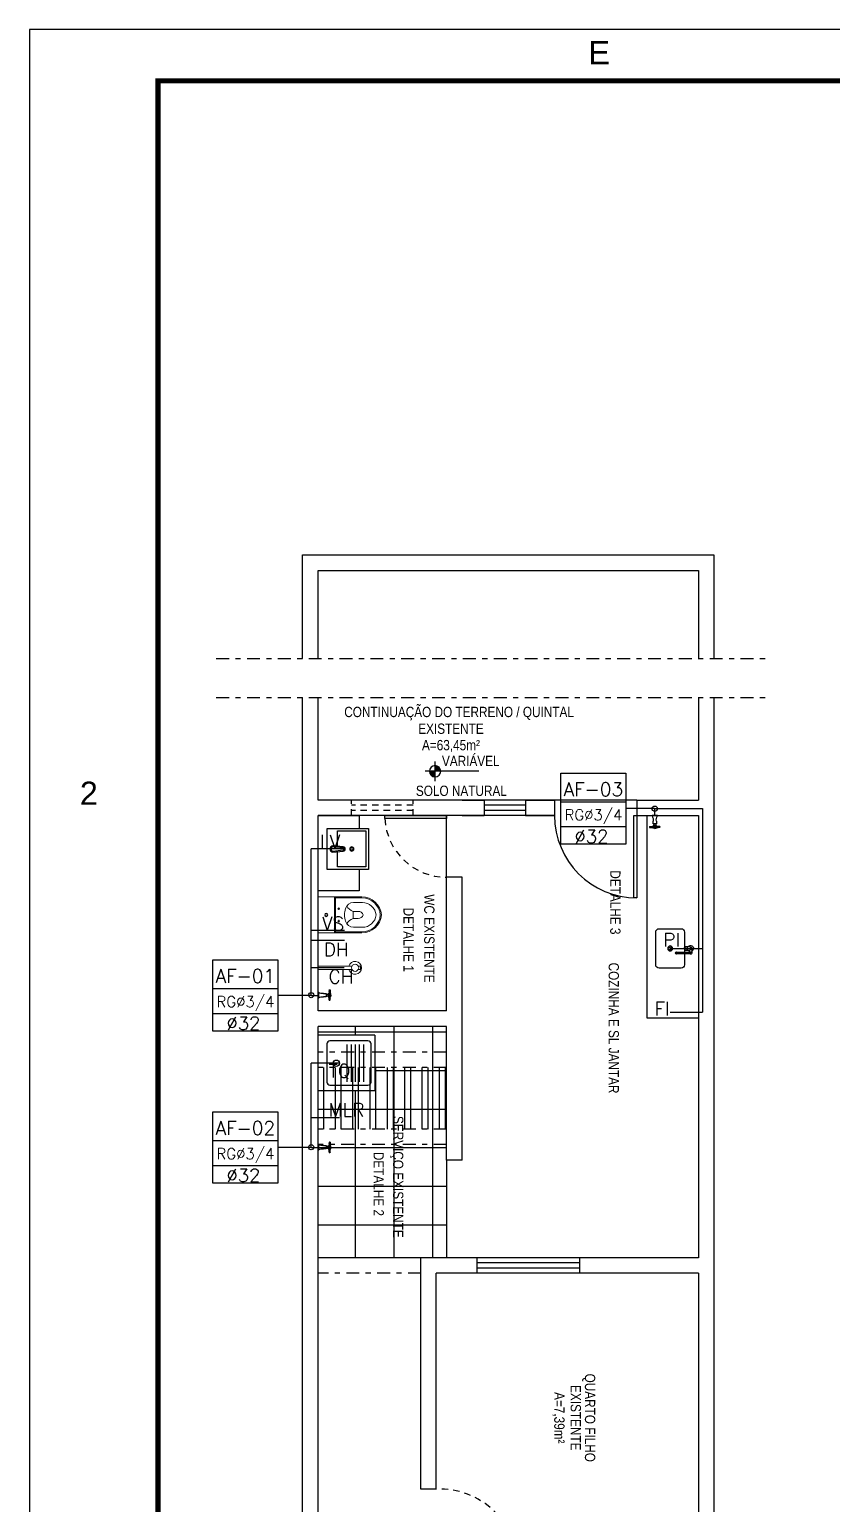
# Model space of a CAD drawing. Extents: x -210 to -126, y -135 to 724.
# Drawn here: x -210.13 to -194.51, y 695.03 to 723.71 of the extents above; entities that cross this region are included whole.
import ezdxf
from ezdxf.enums import TextEntityAlignment as Align

# ---------------------------------------------------------------- set-up
doc = ezdxf.new("R2010")
doc.units = 0
doc.header["$MEASUREMENT"] = 0
for name, pattern in [('CONTINU', [0]), ('DASHDOT2', [0.5, 0.25, -0.125, 0, -0.125]), ('HIDDEN2', [0.1875, 0.125, -0.0625])]:
    doc.linetypes.add(name, pattern=pattern)
doc.layers.get('0').update_dxf_attribs({"linetype": 'CONTINUOUS'})
for name, color, linetype in [('02', 8, 'CONTINUOUS'), ('A-PEN-B', 5, 'CONTINUOUS'), ('AF', 5, 'CONTINUOUS'), ('DIVERSOS', 1, 'CONTINUOUS'), ('E-txt-g', 3, 'CONTINUOUS'), ('HIDRO 01', 4, 'CONTINUOUS'), ('MOB', 251, 'CONTINUOUS'), ("PRANCHA - PROJETU'S", 7, 'CONTINUOUS'), ('Prumadas_L', 1, 'CONTINUOUS'), ('Prumadas_Q', 3, 'CONTINUOUS'), ('Prumadas_T', 2, 'CONTINUOUS')]:
    doc.layers.add(name, color=color, linetype=linetype)
doc.layers.add('E-Lay-9', color=9, linetype='CONTINUOUS', lineweight=9)
doc.layers.add('E-Txt-W', color=7, linetype='CONTINUOUS', lineweight=20)
doc.styles.add('ARIAL', font='arial.ttf', dxfattribs={"height": 2})
doc.styles.add('F2', font='swissc.ttf')
doc.styles.add('REG60', font='romans.shx', dxfattribs={"width": 0.8, "height": 0.15})
doc.styles.add('REG80', font='romans.shx', dxfattribs={"width": 0.8, "height": 0.2})
doc.styles.add('ROMANS', font='romans', dxfattribs={"height": 0.1})

# ---------------------------------------------------------------- blocks, each defined once
blk = doc.blocks.new('TXT-AMB75')
at = {"layer": 'E-txt-g', "style": 'REG80', "width": 0.8, "flags": 8}
blk.add_attdef('TXT', text='', height=0.2, dxfattribs=at).set_placement((0.005, 0.296), align=Align.CENTER)
at = {"layer": 'E-Txt-W', "style": 'REG60', "width": 0.8, "flags": 8}
blk.add_attdef('TXT', text='', height=0.15, dxfattribs=at).set_placement((0.005, 0.027), align=Align.CENTER)
blk = doc.blocks.new('CUBA QUADRADA-flat-4-flat-1')
at = {"layer": 'MOB'}
blk.add_lwpolyline([(0, -0.2), (0.4, -0.2), (0.4, 0.2), (0, 0.2)], close=True, dxfattribs=at)
blk.add_lwpolyline([(0.1, -0.025), (0.1, -0.175), (0.375, -0.175), (0.375, 0.175), (0.1, 0.175), (0.1, 0.025)], dxfattribs=at)
for points in [[(0.155, -0.02), (0.055, -0.03, -1), (0.055, 0.03), (0.155, 0.02, -1)], [(0.155, -0.01), (0.055, -0.02, -1), (0.055, 0.02), (0.155, 0.01, -1)]]:
    blk.add_lwpolyline(points, format="xyb", close=True, dxfattribs=at)
for radius in [0.02, 0.0125]:
    blk.add_circle((0.238, 0), radius, dxfattribs=at)
blk = doc.blocks.new('vaso-s')
at = {"color": 8}
for start, end in [(0, 180), (180, 0)]:
    blk.add_arc((0.08, 0), 0.0143, start, end, dxfattribs=at)
at = {"layer": 'E-Lay-9', "color": 8}
for p, q in [((0, 0.17), (0, 0)), ((0.426, 0.175), (0.005, 0.175)), ((0.16, 0.17), (0.16, 0.17)), ((0.16, 0.17), (0.16, 0)), ((0.426, 0.165), (0.165, 0.165)), ((0.17, 0), (0.17, 0.16)), ((0.213, 0.06), (0.189, 0.06)), ((0.201, 0.048), (0.201, 0.072)), ((0.341, 0.035), (0.341, 0)), ((0.391, 0.035), (0.341, 0.035)), ((0.431, 0.12), (0.346, 0.12)), ((0, -0.17), (0, 0)), ((0.16, -0.17), (0.16, 0)), ((0.17, 0), (0.17, -0.16)), ((0.213, -0.06), (0.189, -0.06)), ((0.201, -0.048), (0.201, -0.072)), ((0.341, -0.035), (0.341, 0)), ((0.391, -0.035), (0.341, -0.035)), ((0.431, -0.12), (0.346, -0.12)), ((0.426, -0.175), (0.005, -0.175)), ((0.16, -0.17), (0.16, -0.17)), ((0.426, -0.165), (0.165, -0.165))]:
    blk.add_line(p, q, dxfattribs=at)
for centre in [(0.201, 0.06), (0.201, -0.06)]:
    blk.add_circle(centre, 0.005, dxfattribs=at)
for centre, radius, start, end in [((0.005, 0.17), 0.005, 90, 180), ((0.155, 0.17), 0.005, 0, 90), ((0.165, 0.17), 0.00495, 180, 270), ((0.165, 0.16), 0.00495, 0, 90), ((0.426, -0.015), 0.19, 4.5281, 90), ((0.426, -0.015), 0.18, 4.7802, 90), ((0.518, -0.015), 0.262, 163.0355, 176.7233), ((0.346, 0.038), 0.0825, 90, 163.0355), ((0.375, 0.136), 0.107, 206.9395, 250.9647), ((0.391, -0.015), 0.05, 17.4576, 90), ((0.431, -0.015), 0.135, 6.3794, 90), ((0.518, 0.015), 0.262, 183.2767, 196.9645), ((0.346, -0.038), 0.0825, 196.9645, 270), ((0.375, -0.136), 0.107, 109.0353, 153.0605), ((0.391, 0.015), 0.05, 270, 342.5424), ((0.426, 0.015), 0.19, 270, 355.4719), ((0.426, 0.015), 0.18, 270, 355.2198), ((0.431, 0.015), 0.135, 270, 353.6206), ((0.005, -0.17), 0.005, 180, 270), ((0.155, -0.17), 0.005, 270, 0), ((0.165, -0.17), 0.00495, 90, 180), ((0.165, -0.16), 0.00495, 270, 0)]:
    blk.add_arc(centre, radius, start, end, dxfattribs=at)
blk = doc.blocks.new('Chuveiro')
at = {"layer": 'E-Lay-9', "color": 8}
for p, q in [((-0.031, 0.016), (-0.36, 0.016)), ((0.051, 0.016), (0.031, 0.016)), ((0.051, 0.016), (0.051, -0.016)), ((-0.031, -0.016), (-0.36, -0.016)), ((0.051, -0.016), (0.031, -0.016))]:
    blk.add_line(p, q, dxfattribs=at)
blk.add_circle((0, 0), 0.0348, dxfattribs=at)
for centre, radius, start, end in [((0, 0), 0.0624, 194.4775, 165.5225), ((0.009, 0), 0.0444, 339.4266, 20.5734)]:
    blk.add_arc(centre, radius, start, end, dxfattribs=at)
blk = doc.blocks.new('NIVEL')
at = {"layer": 'DIVERSOS'}
h = blk.add_hatch(color=7, dxfattribs=at)
h.paths.add_polyline_path([(0, 0.137, 0.414214), (-0.137, 0), (0, 0)])
h.paths.add_polyline_path([(0, 0), (0, -0.137, 0.414214), (0.137, 0)])
at = {"layer": 'DIVERSOS', "color": 7}
for p, q in [((1.067, 0), (-0.242, 0)), ((0, 0.242), (0, -0.242))]:
    blk.add_line(p, q, dxfattribs=at)
blk.add_circle((0, 0), 0.137, dxfattribs=at)
blk = doc.blocks.new('Cuba coz')
at = {"color": 8}
blk.add_line((7.5, -4.5), (7.5, -2.4), dxfattribs=at)
for points in [[(13.4, -6.5), (13.4, -20, 0.414214), (17.4, -24), (44.4, -24, 0.414214), (48.4, -20), (48.4, 20, 0.414214), (44.4, 24), (17.4, 24, 0.414214), (13.4, 20), (13.4, 0.7)], [(6.7, 1.7), (6, 1.7, 0.546464), (4.4, -0.7, -0.10784), (4.5, -1.1), (4.5, -5.5)], [(11.7, 2.5), (8, 2.5, 0.133256), (7.3, 2.3, 0.106756), (6.7, 1.8, 0.082828), (6.3, 1, 0.071352), (6.2, 0, 0.071352), (6.3, -1, 0.082828), (6.7, -1.8, 0.106756), (7.3, -2.3, 0.133256), (8, -2.5), (11.7, -2.5)], [(4.4, -0.7, 0.293273), (6, -1.8), (6.7, -1.8)], [(13.4, -1), (13.4, -4.5, 0.414214)]]:
    blk.add_lwpolyline(points, format="xyb", dxfattribs=at)
for points in [[(11.7, -2.5, 0.133256), (12.4, -2.3, 0.106756), (13, -1.8, 0.082828), (13.3, -1, 0.071352), (13.5, 0, 0.071352), (13.3, 1, 0.082828), (13, 1.8, 0.106756), (12.4, 2.3, 0.133256), (11.7, 2.5, 0.133256), (11.1, 2.3, 0.106756), (10.5, 1.8, 0.082828), (10.1, 1, 0.071352), (10, 0, 0.071352), (10.1, -1, 0.082828), (10.5, -1.8, 0.106756), (11.1, -2.3, 0.133256)], [(12.5, 0.7, 0.133256), (12.3, 0.7, 0.106756), (12.1, 0.5, 0.082828), (12, 0.3, 0.071352), (11.9, 0, 0.071352), (12, -0.3, 0.082828), (12.1, -0.5, 0.106756), (12.3, -0.7, 0.133256), (12.5, -0.8, 0.133256), (12.7, -0.7, 0.106756), (12.8, -0.5, 0.082828), (13, -0.3, 0.071352), (13, 0, 0.071352), (13, 0.3, 0.082828), (12.8, 0.5, 0.106756), (12.7, 0.7, 0.133256)], [(6, -6.5), (23, -6.5, 1), (23, -4.5), (6, -4.5, 1)]]:
    blk.add_lwpolyline(points, format="xyb", close=True, dxfattribs=at)
for radius in [3, 1.75]:
    blk.add_circle((30.9, 0), radius, dxfattribs=at)
for centre, radius, start, end in [((6, 0), 3.5, 45.5847, 244.6231), ((6, -5.5), 1.5, 41.8103, 318.1897), ((6, 0), 3.5, 295.3769, 314.4153), ((23, -5.5), 1.25, 233.1301, 126.8699)]:
    blk.add_arc(centre, radius, start, end, dxfattribs=at)
blk = doc.blocks.new('registro de gaveta')
at = {"layer": 'A-PEN-B'}
blk.add_line((0.067, 0.015), (-0.004, 0.015), dxfattribs=at)
blk.add_circle((0.067, 0.013), 0.025, dxfattribs=at)
at = {"layer": 'HIDRO 01', "color": 4}
for p, q in [((-0.12, 0.024), (-0.12, 0.028)), ((-0.12, 0.013), (-0.12, 0.024)), ((-0.12, 0.002), (-0.12, 0.013)), ((-0.12, -0.002), (-0.12, 0.002)), ((-0.117, 0.062), (-0.117, 0.033)), ((-0.117, 0.018), (-0.117, 0.034)), ((-0.117, 0.018), (-0.117, 0.013)), ((-0.117, 0.013), (-0.117, 0.008)), ((-0.117, 0.008), (-0.117, -0.008)), ((-0.112, 0.063), (-0.116, 0.063)), ((-0.108, 0.063), (-0.112, 0.063)), ((-0.107, 0.062), (-0.107, 0.035)), ((-0.107, 0.018), (-0.107, 0.035)), ((-0.107, 0.013), (-0.107, 0.018)), ((-0.107, 0.008), (-0.107, 0.013)), ((-0.107, 0.008), (-0.107, -0.009)), ((-0.097, 0.023), (-0.097, 0.028)), ((-0.097, 0.013), (-0.097, 0.023)), ((-0.08, 0.021), (-0.097, 0.021)), ((-0.097, 0.003), (-0.097, 0.013)), ((-0.097, -0.002), (-0.097, 0.003)), ((-0.08, 0.002), (-0.097, 0.002)), ((-0.08, 0.013), (-0.08, 0.029)), ((-0.08, 0.029), (-0.054, 0.029)), ((-0.08, -0.003), (-0.08, 0.013)), ((-0.004, 0.039), (0, 0.039)), ((-0.004, 0.013), (-0.004, 0.039)), ((-0.004, -0.013), (-0.004, 0.013)), ((0, 0.013), (0, 0.039)), ((0, -0.013), (0, 0.013)), ((-0.12, -0.002), (-0.12, -0.002)), ((-0.117, -0.036), (-0.117, -0.007)), ((-0.117, -0.01), (-0.117, -0.015)), ((-0.117, -0.015), (-0.117, -0.02)), ((-0.116, -0.037), (-0.112, -0.037)), ((-0.108, -0.037), (-0.112, -0.037)), ((-0.107, -0.036), (-0.107, -0.009)), ((-0.107, -0.015), (-0.107, -0.01)), ((-0.107, -0.02), (-0.107, -0.015)), ((-0.054, -0.003), (-0.08, -0.003)), ((0, -0.013), (-0.004, -0.013))]:
    blk.add_line(p, q, dxfattribs=at)
for points in [[(-0.097, 0.028), (-0.098, 0.028), (-0.1, 0.028), (-0.102, 0.029)], [(-0.097, -0.002), (-0.098, -0.002), (-0.1, -0.002), (-0.102, -0.003)]]:
    blk.add_lwpolyline(points, dxfattribs=at)
at = {"layer": 'HIDRO 01', "color": 4, "extrusion": (0, 0, -1)}
for centre, radius, start, end in [((0.085, 0.013), 0.0395, 359.9957, 20.1363), ((0.121, 0.024), 0.000989, 20.1219, 100.1124), ((0.121, 0.024), 0.000991, 100.0948, 180), ((0.124, 0.034), 0.00681, 181.2368, 236.379), ((0.116, 0.062), 0.00124, 0, 90), ((0.112, 0.044), 0.00495, 0.026, 89.974), ((0.112, 0.037), 0.00495, 270.0183, 359.9819), ((0.112, 0.015), 0.00495, 0.026, 89.974), ((0.112, 0.008), 0.00495, 270.0183, 359.9819), ((0.112, 0.044), 0.00495, 90.0182, 179.9818), ((0.112, 0.037), 0.00495, 180.0183, 269.9819), ((0.112, 0.015), 0.00495, 90.0182, 179.9818), ((0.112, 0.008), 0.00495, 180.0183, 269.9819), ((0.1, 0.035), 0.00681, 282.3599, 360), ((0.041, 0.095), 0.0671, 236.3582, 281.4507), ((0.041, -0.069), 0.0671, 78.5496, 123.642), ((0.124, -0.008), 0.00681, 123.6059, 180), ((0.112, -0.01), 0.00495, 0.026, 89.974), ((0.112, -0.02), 0.00495, 270.0183, 359.9819), ((0.112, -0.01), 0.00495, 90.0182, 179.9818), ((0.112, -0.02), 0.00495, 180.0183, 269.9819), ((0.108, -0.036), 0.00124, 180, 270), ((0.1, -0.009), 0.00681, 359.9998, 77.6433)]:
    blk.add_arc(centre, radius, start, end, dxfattribs=at)
at = {"layer": 'HIDRO 01', "color": 4}
for centre, radius, start, end in [((-0.085, 0.013), 0.0394, 179.994, 200.1389), ((-0.12, 0.028), 0.000125, 123.8845, 179.9151), ((-0.108, 0.062), 0.00124, 359.9989, 90), ((-0.121, 0), 0.00099, 200.1271, 280.0763), ((-0.121, 0), 0.00099, 280.0721, 0.0034), ((-0.12, -0.002), 0.000124, 206.7174, 236.3559), ((-0.116, -0.036), 0.00124, 179.9983, 270)]:
    blk.add_arc(centre, radius, start, end, dxfattribs=at)
blk = doc.blocks.new('ADFSGASDFG')
at = {"layer": "PRANCHA - PROJETU'S", "color": 1}
for p, q in [((360.678, 107.346), (276.578, 107.346)), ((276.578, 107.346), (276.578, 47.946))]:
    blk.add_line(p, q, dxfattribs=at)
at = {"layer": "PRANCHA - PROJETU'S", "color": 4, "const_width": 0.1}
blk.add_lwpolyline([(279.078, 106.346), (359.678, 106.346), (359.678, 48.946), (279.078, 48.946)], close=True, dxfattribs=at)
at = {"layer": "PRANCHA - PROJETU'S", "color": 50, "linetype": 'Continuous', "style": 'ARIAL'}
for s, p in [('E', (287.661, 106.896)), ('2', (277.732, 92.496))]:
    blk.add_text(s, height=0.45, dxfattribs=at).set_placement(p, align=Align.MIDDLE)

msp = doc.modelspace()

# ---------------------------------------------------------------- hatches: boundary and pattern name
at = {"layer": '02'}
h = msp.add_hatch(dxfattribs=at)
h.set_pattern_fill('ANSI37,_O', color=256, scale=6, angle=-45)
h.set_pattern_definition([(360, (-1655.78756, 261.7167), (2e-16, 0.75), []), (90, (-1655.78756, 261.7167), (-0.75, 2e-16), [])])
h.paths.add_polyline_path([(-202.518, 699.825), (-202.488, 699.825), (-202.488, 704.325), (-204.518, 704.325), (-204.518, 704.154), (-203.417, 704.154), (-203.417, 703.07), (-204.518, 703.07), (-204.518, 699.825)])
h.paths.add_polyline_path([(-202.488, 699.825), (-202.018, 699.825), (-202.018, 701.725), (-202.018, 704.325), (-202.488, 704.325)])
at = {"layer": '02', "linetype": 'HIDDEN2'}
h = msp.add_hatch(dxfattribs=at)
h.set_pattern_fill('ANSI32', color=256, scale=0.9, angle=45, style=0)
h.set_pattern_definition([(90, (-1500.17897, 251.04272), (-0.3375, 1e-16), []), (90, (-1500.06647, 251.15522), (-0.3375, 1e-16), [])])
h.paths.add_polyline_path([(-202.018, 702.325), (-202.018, 703.525), (-202.596, 703.525), (-202.738, 703.525), (-202.738, 702.325)])
h.paths.add_polyline_path([(-202.738, 702.325), (-202.738, 703.525), (-203.796, 703.525), (-204.518, 703.525), (-204.518, 702.325)])
h.paths.add_polyline_path([(-203.553, 702.666), (-202.989, 702.666), (-202.989, 703.085), (-203.553, 703.085)], flags=24)
h.paths.add_polyline_path([(-203.959, 703.2), (-203.959, 702.478), (-203.645, 702.478), (-203.645, 703.2)], flags=24)

# ---------------------------------------------------------------- linework, layer by layer
at = {"layer": '02', "linetype": 'Continuous'}
for p, q in [((-204.818, 713.493), (-196.818, 713.493)), ((-204.818, 711.48), (-204.818, 713.493)), ((-196.818, 713.493), (-196.818, 711.48)), ((-204.518, 713.193), (-197.118, 713.193)), ((-204.518, 711.48), (-204.518, 713.193)), ((-197.118, 713.193), (-197.118, 711.48)), ((-204.818, 677.325), (-204.818, 710.718)), ((-204.518, 708.725), (-204.518, 710.718)), ((-197.118, 710.718), (-197.118, 708.725)), ((-196.818, 710.718), (-196.818, 677.325)), ((-203.868, 708.725), (-204.518, 708.725)), ((-201.285, 708.725), (-203.868, 708.725)), ((-201.718, 708.725), (-201.285, 708.725)), ((-201.285, 708.725), (-201.285, 708.425)), ((-200.485, 708.725), (-201.285, 708.725)), ((-200.485, 708.625), (-201.285, 708.625)), ((-199.918, 708.725), (-200.485, 708.725)), ((-200.485, 708.725), (-199.918, 708.725)), ((-200.485, 708.725), (-200.485, 708.425)), ((-199.918, 708.725), (-199.918, 708.425)), ((-198.318, 708.725), (-199.918, 708.725)), ((-198.318, 708.725), (-198.318, 708.425)), ((-198.318, 708.725), (-197.118, 708.725)), ((-204.518, 704.625), (-204.518, 708.425)), ((-203.868, 708.425), (-204.518, 708.425)), ((-201.285, 708.425), (-203.868, 708.425)), ((-202.018, 707.225), (-202.018, 708.425)), ((-201.718, 708.425), (-201.285, 708.425)), ((-200.485, 708.525), (-201.285, 708.525)), ((-200.485, 708.425), (-201.285, 708.425)), ((-199.918, 708.425), (-200.485, 708.425)), ((-200.485, 708.425), (-199.918, 708.425)), ((-198.318, 708.425), (-197.118, 708.425)), ((-197.118, 708.425), (-197.118, 699.825)), ((-202.018, 704.625), (-202.018, 707.225)), ((-201.718, 707.225), (-202.018, 707.225)), ((-201.718, 701.725), (-201.718, 707.225)), ((-202.018, 704.625), (-204.518, 704.625)), ((-204.518, 685.625), (-204.518, 704.325)), ((-202.018, 704.325), (-204.518, 704.325)), ((-202.018, 701.725), (-202.018, 704.325)), ((-201.718, 701.725), (-202.018, 701.725)), ((-202.018, 701.725), (-202.018, 699.825)), ((-202.518, 699.825), (-204.518, 699.825)), ((-201.43, 699.825), (-202.518, 699.825)), ((-202.518, 695.325), (-202.518, 699.825)), ((-201.43, 699.825), (-201.43, 699.525)), ((-199.43, 699.825), (-201.43, 699.825)), ((-199.43, 699.725), (-201.43, 699.725)), ((-199.43, 699.825), (-199.43, 699.525)), ((-197.118, 699.825), (-199.43, 699.825)), ((-201.43, 699.525), (-202.218, 699.525)), ((-202.218, 695.325), (-202.218, 699.525)), ((-199.43, 699.625), (-201.43, 699.625)), ((-199.43, 699.525), (-201.43, 699.525)), ((-197.118, 699.525), (-199.43, 699.525)), ((-197.118, 699.525), (-197.118, 693.725)), ((-202.218, 695.325), (-202.518, 695.325))]:
    msp.add_line(p, q, dxfattribs=at)
at = {"layer": '02', "linetype": 'DASHDOT2'}
for p, q in [((-206.499, 711.48), (-195.708, 711.48)), ((-206.499, 710.718), (-195.708, 710.718)), ((-202.018, 703.825), (-204.518, 703.825)), ((-202.018, 703.525), (-204.518, 703.525)), ((-202.018, 702.325), (-204.518, 702.325)), ((-202.018, 702.025), (-204.518, 702.025)), ((-202.518, 699.825), (-204.518, 699.825)), ((-202.518, 699.525), (-204.518, 699.525)), ((-202.518, 699.525), (-204.518, 699.525))]:
    msp.add_line(p, q, dxfattribs=at)
at = {"layer": '02', "linetype": 'HIDDEN2'}
for p, q in [((-203.868, 708.425), (-203.868, 708.725)), ((-202.668, 708.625), (-203.868, 708.625)), ((-202.668, 708.425), (-202.668, 708.725)), ((-202.668, 708.525), (-203.868, 708.525))]:
    msp.add_line(p, q, dxfattribs=at)
at = {"layer": '02'}
for p, q in [((-203.417, 704.154), (-204.518, 704.154)), ((-203.417, 704.154), (-203.417, 703.07)), ((-203.957, 703.971), (-203.957, 703.246)), ((-203.877, 703.971), (-203.877, 703.246)), ((-203.796, 703.971), (-203.796, 703.246)), ((-203.716, 703.971), (-203.716, 703.246)), ((-203.636, 703.971), (-203.636, 703.246)), ((-203.417, 703.07), (-204.518, 703.07))]:
    msp.add_line(p, q, dxfattribs=at)
msp.add_lwpolyline([(-203.718, 707.375), (-203.718, 706.962), (-204.518, 706.962), (-204.518, 708.425), (-203.718, 708.425), (-203.718, 708.175)], dxfattribs=at)
at = {"layer": '02', "linetype": 'Continuous'}
for points in [[(-202.018, 708.425), (-202.018, 708.365), (-203.218, 708.365), (-203.218, 708.425)], [(-198.318, 708.425), (-198.318, 706.825), (-198.378, 706.825), (-198.378, 708.425)]]:
    msp.add_lwpolyline(points, close=True, dxfattribs=at)
at = {"layer": '02', "linetype": 'CONTINU'}
msp.add_lwpolyline([(-198.118, 704.485), (-198.118, 708.425), (-197.118, 708.425), (-197.118, 704.485)], close=True, dxfattribs=at)
at = {"layer": '02'}
msp.add_lwpolyline([(-204.349, 703.242, 0.414214), (-204.288, 703.182), (-203.548, 703.182, 0.414214), (-203.488, 703.242), (-203.488, 703.983, 0.414214), (-203.548, 704.043), (-204.288, 704.043, 0.414214), (-204.349, 703.983)], format="xyb", close=True, dxfattribs=at)
msp.add_circle((-204.164, 703.608), 0.0614, dxfattribs=at)
at = {"layer": '02', "linetype": 'HIDDEN2'}
for centre, radius, start, end in [((-202.018, 708.427), 1.202, 182.9376, 270), ((-202.159, 693.785), 1.541, 0, 92.1894)]:
    msp.add_arc(centre, radius, start, end, dxfattribs=at)
at = {"layer": '02', "linetype": 'Continuous'}
msp.add_arc((-198.318, 708.425), 1.6, 180, 270, dxfattribs=at)
at = {"layer": 'AF', "linetype": 'Continuous'}
for p, q in [((-197.975, 708.56), (-197.042, 708.56)), ((-197.042, 708.56), (-197.042, 704.604, -9.735)), ((-204.652, 704.927), (-204.652, 707.775)), ((-204.008, 707.775), (-204.652, 707.775)), ((-204.006, 706.192), (-204.652, 706.192)), ((-204.006, 705.992), (-204.652, 705.992)), ((-197.669, 705.84, -9.735), (-197.042, 705.84)), ((-204.008, 705.466), (-204.652, 705.466)), ((-197.669, 704.604, -9.735), (-197.042, 704.604, -9.735)), ((-204.652, 701.969), (-204.652, 703.608)), ((-204.103, 703.608), (-204.652, 703.608)), ((-204.103, 702.548), (-204.652, 702.548))]:
    msp.add_line(p, q, dxfattribs=at)
at = {"layer": 'Prumadas_L'}
for p, q in [((-199.794, 708.694), (-198.532, 708.694)), ((-197.975, 708.56), (-198.532, 708.56)), ((-199.794, 708.21), (-198.532, 708.21)), ((-206.564, 705.061), (-205.302, 705.061)), ((-204.652, 704.927), (-205.302, 704.927)), ((-206.564, 704.577), (-205.302, 704.577)), ((-206.564, 702.103), (-205.302, 702.103)), ((-204.652, 701.969), (-205.302, 701.969)), ((-206.564, 701.619), (-205.302, 701.619))]:
    msp.add_line(p, q, dxfattribs=at)
at = {"layer": 'Prumadas_Q'}
for p, q in [((-199.794, 709.252), (-198.532, 709.252)), ((-199.794, 707.867), (-199.794, 709.252)), ((-198.532, 709.252), (-198.532, 707.867)), ((-198.532, 707.867), (-199.794, 707.867)), ((-206.564, 705.619), (-205.302, 705.619)), ((-206.564, 704.234), (-206.564, 705.619)), ((-205.302, 705.619), (-205.302, 704.234)), ((-205.302, 704.234), (-206.564, 704.234)), ((-206.564, 702.661), (-205.302, 702.661)), ((-206.564, 701.276), (-206.564, 702.661)), ((-205.302, 702.661), (-205.302, 701.276)), ((-205.302, 701.276), (-206.564, 701.276))]:
    msp.add_line(p, q, dxfattribs=at)

# ---------------------------------------------------------------- block references
at = {"layer": '02'}
ref = msp.add_blockref('TXT-AMB75', (-201.783, 709.908), dxfattribs=dict(at, xscale=1.458, yscale=1.458, zscale=1.458))
ref.add_attrib('TXT', 'CONTINUAÇÃO DO TERRENO / QUINTAL', dxfattribs={"layer": 'E-txt-g', "color": 2, "height": 0.2, "style": 'F2'}).set_placement((-201.775, 710.34), align=Align.CENTER)
ref = msp.add_blockref('TXT-AMB75', (-201.941, 709.582), dxfattribs=dict(at, xscale=1.458, yscale=1.458, zscale=1.458))
ref.add_attrib('TXT', 'EXISTENTE', dxfattribs={"layer": 'E-txt-g', "color": 2, "height": 0.2, "style": 'F2'}).set_placement((-201.933, 710.014), align=Align.CENTER)
ref.add_attrib('TXT', 'A=63,45m²', dxfattribs={"layer": 'E-Txt-W', "height": 0.2, "style": 'F2'}).set_placement((-201.933, 709.695), align=Align.CENTER)
at = {"layer": '02', "linetype": 'Continuous', "xscale": -0.7971733240954236, "yscale": 0.7971733240954236, "zscale": 0.7971733240954236, "rotation": 180}
msp.add_blockref('NIVEL', (-202.241, 709.286), dxfattribs=at)
at = {"layer": '02', "xscale": -2, "yscale": 2, "zscale": 2, "rotation": 180}
msp.add_blockref('CUBA QUADRADA-flat-4-flat-1', (-204.338, 707.775), dxfattribs=at)
at = {"layer": '02'}
ref = msp.add_blockref('TXT-AMB75', (-199.267, 706.744), dxfattribs=dict(at, xscale=1.458, yscale=1.458, zscale=1.458, rotation=270))
ref.add_attrib('TXT', 'DETALHE 3', dxfattribs={"layer": 'E-txt-g', "color": 2, "height": 0.2, "rotation": 270, "style": 'F2'}).set_placement((-198.835, 706.736), align=Align.CENTER)
ref = msp.add_blockref('TXT-AMB75', (-202.887, 706.043), dxfattribs=dict(at, xscale=1.458, yscale=1.458, zscale=1.458, rotation=270))
ref.add_attrib('TXT', 'WC EXISTENTE', dxfattribs={"layer": 'E-txt-g', "color": 2, "height": 0.2, "rotation": 270, "style": 'F2'}).set_placement((-202.454, 706.035), align=Align.CENTER)
for name, p, xscale, yscale, zscale in [('vaso-s', (-204.518, 706.492), 2, 2, 2), ('Cuba coz', (-197.175, 705.84, -10.135), -0.01600000000034925, 0.01600000000034925, 0.016), ('Chuveiro', (-203.797, 705.464), 2, 2, 2)]:
    msp.add_blockref(name, p, dxfattribs=dict(at, xscale=xscale, yscale=yscale, zscale=zscale))
ref = msp.add_blockref('TXT-AMB75', (-203.29, 706.018), dxfattribs=dict(at, xscale=1.458, yscale=1.458, zscale=1.458, rotation=270))
ref.add_attrib('TXT', 'DETALHE 1', dxfattribs={"layer": 'E-txt-g', "color": 2, "height": 0.2, "rotation": 270, "style": 'F2'}).set_placement((-202.858, 706.01), align=Align.CENTER)
ref = msp.add_blockref('TXT-AMB75', (-199.298, 704.3), dxfattribs=dict(at, xscale=1.458, yscale=1.458, zscale=1.458, rotation=270))
ref.add_attrib('TXT', 'COZINHA E SL JANTAR', dxfattribs={"layer": 'E-txt-g', "color": 2, "height": 0.2, "rotation": 270, "style": 'F2'}).set_placement((-198.866, 704.292), align=Align.CENTER)
ref = msp.add_blockref('TXT-AMB75', (-203.492, 701.406), dxfattribs=dict(at, xscale=1.458, yscale=1.458, zscale=1.458, rotation=270))
ref.add_attrib('TXT', 'SERVIÇO EXISTENTE', dxfattribs={"layer": 'E-txt-g', "color": 2, "height": 0.2, "rotation": 270, "style": 'F2'}).set_placement((-203.06, 701.398), align=Align.CENTER)
ref = msp.add_blockref('TXT-AMB75', (-203.871, 701.268), dxfattribs=dict(at, xscale=1.458, yscale=1.458, zscale=1.458, rotation=270))
ref.add_attrib('TXT', 'DETALHE 2', dxfattribs={"layer": 'E-txt-g', "color": 2, "height": 0.2, "rotation": 270, "style": 'F2'}).set_placement((-203.439, 701.26), align=Align.CENTER)
ref = msp.add_blockref('TXT-AMB75', (-199.759, 696.72), dxfattribs=dict(at, xscale=1.458, yscale=1.458, zscale=1.458, rotation=270))
ref.add_attrib('TXT', 'QUARTO FILHO', dxfattribs={"layer": 'E-txt-g', "color": 2, "height": 0.2, "rotation": 270, "style": 'F2'}).set_placement((-199.327, 696.712), align=Align.CENTER)
ref = msp.add_blockref('TXT-AMB75', (-200.037, 696.72), dxfattribs=dict(at, xscale=1.458, yscale=1.458, zscale=1.458, rotation=270))
ref.add_attrib('TXT', 'EXISTENTE', dxfattribs={"layer": 'E-txt-g', "color": 2, "height": 0.2, "rotation": 270, "style": 'F2'}).set_placement((-199.605, 696.712), align=Align.CENTER)
ref.add_attrib('TXT', 'A=7,39m²', dxfattribs={"layer": 'E-Txt-W', "height": 0.2, "rotation": 270, "style": 'F2'}).set_placement((-199.924, 696.712), align=Align.CENTER)
at = {"layer": 'AF', "linetype": 'Continuous', "xscale": 2, "yscale": 2, "zscale": 2}
for p, rotation in [((-197.944, 708.425), 90), ((-204.518, 704.958), 180), ((-204.518, 702), 180)]:
    msp.add_blockref('registro de gaveta', p, dxfattribs=dict(at, rotation=rotation))
at = {"layer": "PRANCHA - PROJETU'S", "color": 1}
msp.add_blockref('ADFSGASDFG', (-486.709, 616.367), dxfattribs=at)

# ---------------------------------------------------------------- texts
at = {"layer": '02', "linetype": 'Continuous', "style": 'F2'}
for s, p in [('VARIÁVEL', (-202.108, 709.587)), ('SOLO NATURAL', (-202.615, 709.006))]:
    msp.add_text(s, height=0.2, dxfattribs=at).set_placement(p, align=Align.TOP_LEFT)
at = {"layer": 'Prumadas_T', "style": 'ROMANS'}
for s, height, p in [('AF-03', 0.2647, (-199.162, 708.804)), ('RG%%C3/4', 0.2117, (-199.161, 708.332)), ('%%C32', 0.2562, (-199.2, 707.89)), ('AF-01', 0.2647, (-205.932, 705.172)), ('RG%%C3/4', 0.2117, (-205.931, 704.699)), ('%%C32', 0.2562, (-205.97, 704.257)), ('AF-02', 0.2647, (-205.932, 702.214)), ('RG%%C3/4', 0.2117, (-205.931, 701.741)), ('%%C32', 0.2562, (-205.97, 701.299))]:
    msp.add_text(s, height=height, rotation=0, dxfattribs=at).set_placement(p, align=Align.CENTER)
for s, p in [('LV', (-204.483, 707.786)), ('VS', (-204.439, 706.192)), ('PI', (-197.802, 705.876)), ('DH', (-204.407, 705.69)), ('CH', (-204.314, 705.161)), ('FI', (-197.972, 704.537)), ('TQ', (-204.314, 703.327)), ('MLR', (-204.314, 702.57))]:
    msp.add_text(s, height=0.2621, rotation=0, dxfattribs=at).set_placement(p)

doc.saveas('drawing.dxf')
